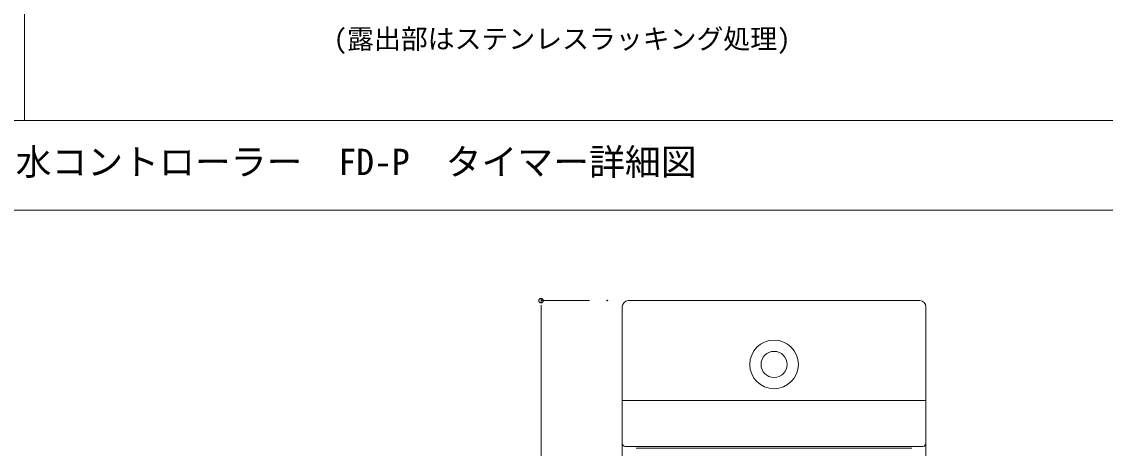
# Model space of a CAD drawing. Units: millimetres, scale not verified. Extents: x -82016 to 4150, y -1714 to 4021.
# Drawn here: x 147 to 1356, y 1902 to 2378 of the extents above; entities that cross this region are included whole.
import ezdxf
from ezdxf.enums import TextEntityAlignment as Align

# ---------------------------------------------------------------- set-up
doc = ezdxf.new("R2010")
doc.units = ezdxf.units.MM
doc.header["$LTSCALE"] = 2
doc.header["$PDMODE"] = 32
doc.header["$PDSIZE"] = 0.4
for name, color, linetype, lineweight in [('0-1_0', 7, 'Continuous', 20), ('0-2_sunpo', 7, 'Continuous', 18), ('0-4_WAKU', 7, 'Continuous', 18), ('0-5_moji', 7, 'Continuous', 18), ('0-F__4-0_', 7, 'Continuous', 18)]:
    doc.layers.add(name, color=color, linetype=linetype, lineweight=lineweight)
doc.layers.add('0-3_Defpoints', color=7, linetype='Continuous')
doc.styles.add('ＭＳ ゴシック', font='')
doc.styles.get('ＭＳ ゴシック').set_extended_font_data('MS Gothic')

# ---------------------------------------------------------------- blocks, each defined once
blk = doc.blocks.new('_Dot')
at = {"layer": '0-1_0'}
for p, q in [((-0.5, 0), (-1, 0)), ((0.25, 0), (-0.25, 0))]:
    blk.add_line(p, q, dxfattribs=at)
blk.add_circle((0, 0), 0.25, dxfattribs=at)
blk = doc.blocks.new('D1')
at = {"layer": '0-2_sunpo', "lineweight": 20}
for p, q in [((42605.911, 2435.427), (42551.956, 2435.427)), ((42551.956, 2425.427), (42551.956, 1618.668)), ((42612.688, 1608.668), (42551.956, 1608.668))]:
    blk.add_line(p, q, dxfattribs=at)
at = {"layer": '0-3_Defpoints'}
for p in [(42625.911, 2435.427), (42551.956, 1608.668), (42632.688, 1608.668)]:
    blk.add_point(p, dxfattribs=at)
at = {"layer": '0-2_sunpo', "xscale": 10, "yscale": 10}
for p, rotation in [((42551.956, 2435.427), 90), ((42551.956, 1608.668), 270)]:
    blk.add_blockref('_Dot', p, dxfattribs=dict(at, rotation=rotation))
at = {"layer": '0-2_sunpo', "style": 'ＭＳ ゴシック'}
blk.add_text('122', height=21.99, rotation=90, dxfattribs=at).set_placement((42549.956, 1999.548), align=Align.BOTTOM_LEFT)

msp = doc.modelspace()

# ---------------------------------------------------------------- linework, layer by layer
at = {"layer": '0-4_WAKU'}
for p, q in [((150.269, 4021.267), (150.269, 2267.934)), ((-3849.731, 2267.934), (4150.269, 2267.934)), ((-3849.731, 2167.934), (4150.269, 2167.934))]:
    msp.add_line(p, q, dxfattribs=at)
at = {"layer": '0-F__4-0_'}
for p, q in [((817.252, 2060.362), (817.252, 1494.506)), ((1149.312, 2067.139), (824.029, 2067.139)), ((1156.088, 2060.362), (1156.088, 1494.506)), ((1156.088, 1955.876), (817.252, 1955.876)), ((820.641, 1904.498), (1152.7, 1904.498)), ((832.839, 1902.465), (1140.502, 1902.465))]:
    msp.add_line(p, q, dxfattribs=at)
for radius in [27.107, 14.57]:
    msp.add_circle((986.67, 1995.983), radius, dxfattribs=at)
for centre, radius, start, end in [((824.029, 2060.362), 6.777, 90, 180), ((1149.312, 2060.362), 6.777, 0, 90), ((820.641, 1907.886), 3.388, 180, 270), ((1152.7, 1907.886), 3.388, 270, 0)]:
    msp.add_arc(centre, radius, start, end, dxfattribs=at)

# ---------------------------------------------------------------- block references
at = {"layer": '0-2_sunpo'}
msp.add_blockref('D1', (-41825.335, -368.289), dxfattribs=at)

# ---------------------------------------------------------------- texts
at = {"layer": '0-5_moji', "style": 'ＭＳ ゴシック'}
for s, height, p in [('(露出部はステンレスラッキング処理)', 21.99, (495.178, 2341.553)), ('自動灌水コントローラー\u3000FD-P\u3000タイマー詳細図', 29.33, (20.269, 2198.461))]:
    msp.add_text(s, height=height, dxfattribs=at).set_placement(p, align=Align.BOTTOM_LEFT)

doc.saveas('drawing.dxf')
